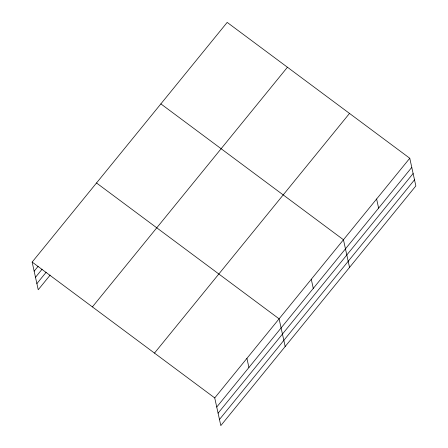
<?xml version="1.0" encoding="UTF-8"?>
<svg xmlns="http://www.w3.org/2000/svg" width="448" height="448" viewBox="0 0 448 448"><rect width="100%" height="100%" fill="white"/><g stroke="black" fill="none" stroke-linecap="round" stroke-linejoin="round"><path stroke-width="0.67" d="M32.15 262.069L227.181 22.4L409.769 158.256L415.85 185.931L220.819 425.6L214.732 397.925L32.15 262.069L38.231 289.744L50.137 275.117M34.154 271.186L38.119 266.308M35.498 277.306L42.112 269.181M36.887 283.618L46.144 272.244M92.4 306.902L287.437 67.234M154.482 353.091L349.513 113.422M214.732 397.925L409.769 158.256M216.737 407.042L411.774 167.373M218.081 413.168L413.118 173.499M219.47 419.474L414.506 179.81M160.871 103.886L343.454 239.742L349.541 267.417M96.51 182.98L279.093 318.836L285.18 346.511M376.611 199.002L378.616 208.118M311.276 279.289L313.281 288.406M246.915 358.378L248.92 367.494"/></g></svg>
